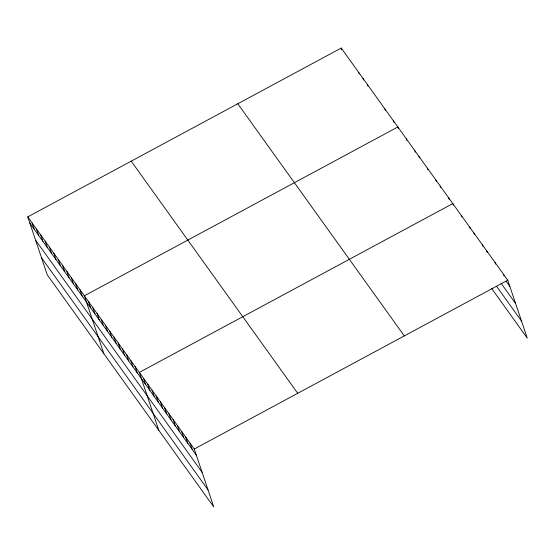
<?xml version="1.0" encoding="UTF-8"?>
<svg xmlns="http://www.w3.org/2000/svg" width="555" height="555" viewBox="0 0 555 555"><rect width="100%" height="100%" fill="white"/><g stroke="black" fill="none" stroke-linecap="round" stroke-linejoin="round"><path stroke-width="0.83" d="M27.75 216.88L194.271 449.016L213.765 506.944L47.244 274.801L27.75 216.88L341.235 48.056L507.756 280.199L527.25 338.12L491.557 288.357M194.271 449.016L507.756 280.199M506.104 281.219L509.865 286.456M501.04 283.21L515.602 303.509M496.621 286.373L521.513 321.074M237.783 103.771L404.304 335.907M131.202 161.165L297.723 393.308M29.859 223.138L196.38 455.28M35.596 240.19L202.117 472.326M41.507 257.756L208.028 489.892M503.531 274.302L504.058 275.87M495.074 262.522L495.601 264.083M486.624 250.735L487.144 252.296M482.392 244.838L482.919 246.406M473.942 233.058L474.469 234.619M469.71 227.161L470.238 228.729M461.26 215.375L461.788 216.943M453.331 205.156L452.804 203.588L139.319 372.412L158.813 430.333M448.579 197.698L449.106 199.266M440.122 185.911L440.649 187.479M435.897 180.021L436.424 181.582M427.44 168.234L427.967 169.802M418.99 156.448L419.511 158.015M414.758 150.558L415.286 152.119M406.309 138.771L406.836 140.339M398.379 128.552L397.852 126.984L84.367 295.808L103.861 353.729M393.495 120.914L394.022 122.482M384.788 108.773L385.316 110.334M367.368 84.485L367.889 86.053M363.012 78.415L363.539 79.982M358.655 72.344L359.182 73.905M341.235 48.056L341.762 49.624M190.046 443.126L192.155 449.39M185.821 437.236L187.923 443.494M181.589 431.339L183.698 437.604M177.364 425.449L179.473 431.707M173.139 419.552L175.241 425.817M168.907 413.662L171.016 419.927M164.682 407.765L166.791 414.03M160.457 401.875L162.566 408.14M156.226 395.986L158.335 402.243M152.001 390.089L154.11 396.353M147.776 384.199L149.885 390.463M143.544 378.302L145.653 384.566M135.094 366.522L137.203 372.78M130.869 360.625L132.971 366.89M126.637 354.735L128.746 360.993M122.412 348.838L124.521 355.103M118.187 342.948L120.289 349.213M113.955 337.058L116.064 343.316M109.73 331.162L111.839 337.426M105.506 325.272L107.608 331.529M101.274 319.375L103.383 325.639M97.049 313.485L99.158 319.749M92.824 307.595L94.933 313.852M88.592 301.698L90.701 307.963M80.01 289.738L82.119 295.995M75.66 283.661L77.762 289.925M71.304 277.59L73.413 283.855M66.947 271.52L69.056 277.784M62.59 265.45L64.699 271.714M58.233 259.379L60.342 265.644M53.884 253.309L55.986 259.567M49.527 247.239L51.636 253.496M45.17 241.161L47.279 247.426M40.813 235.091L42.922 241.356M36.464 229.021L38.566 235.285M32.107 222.95L34.216 229.215"/></g></svg>
